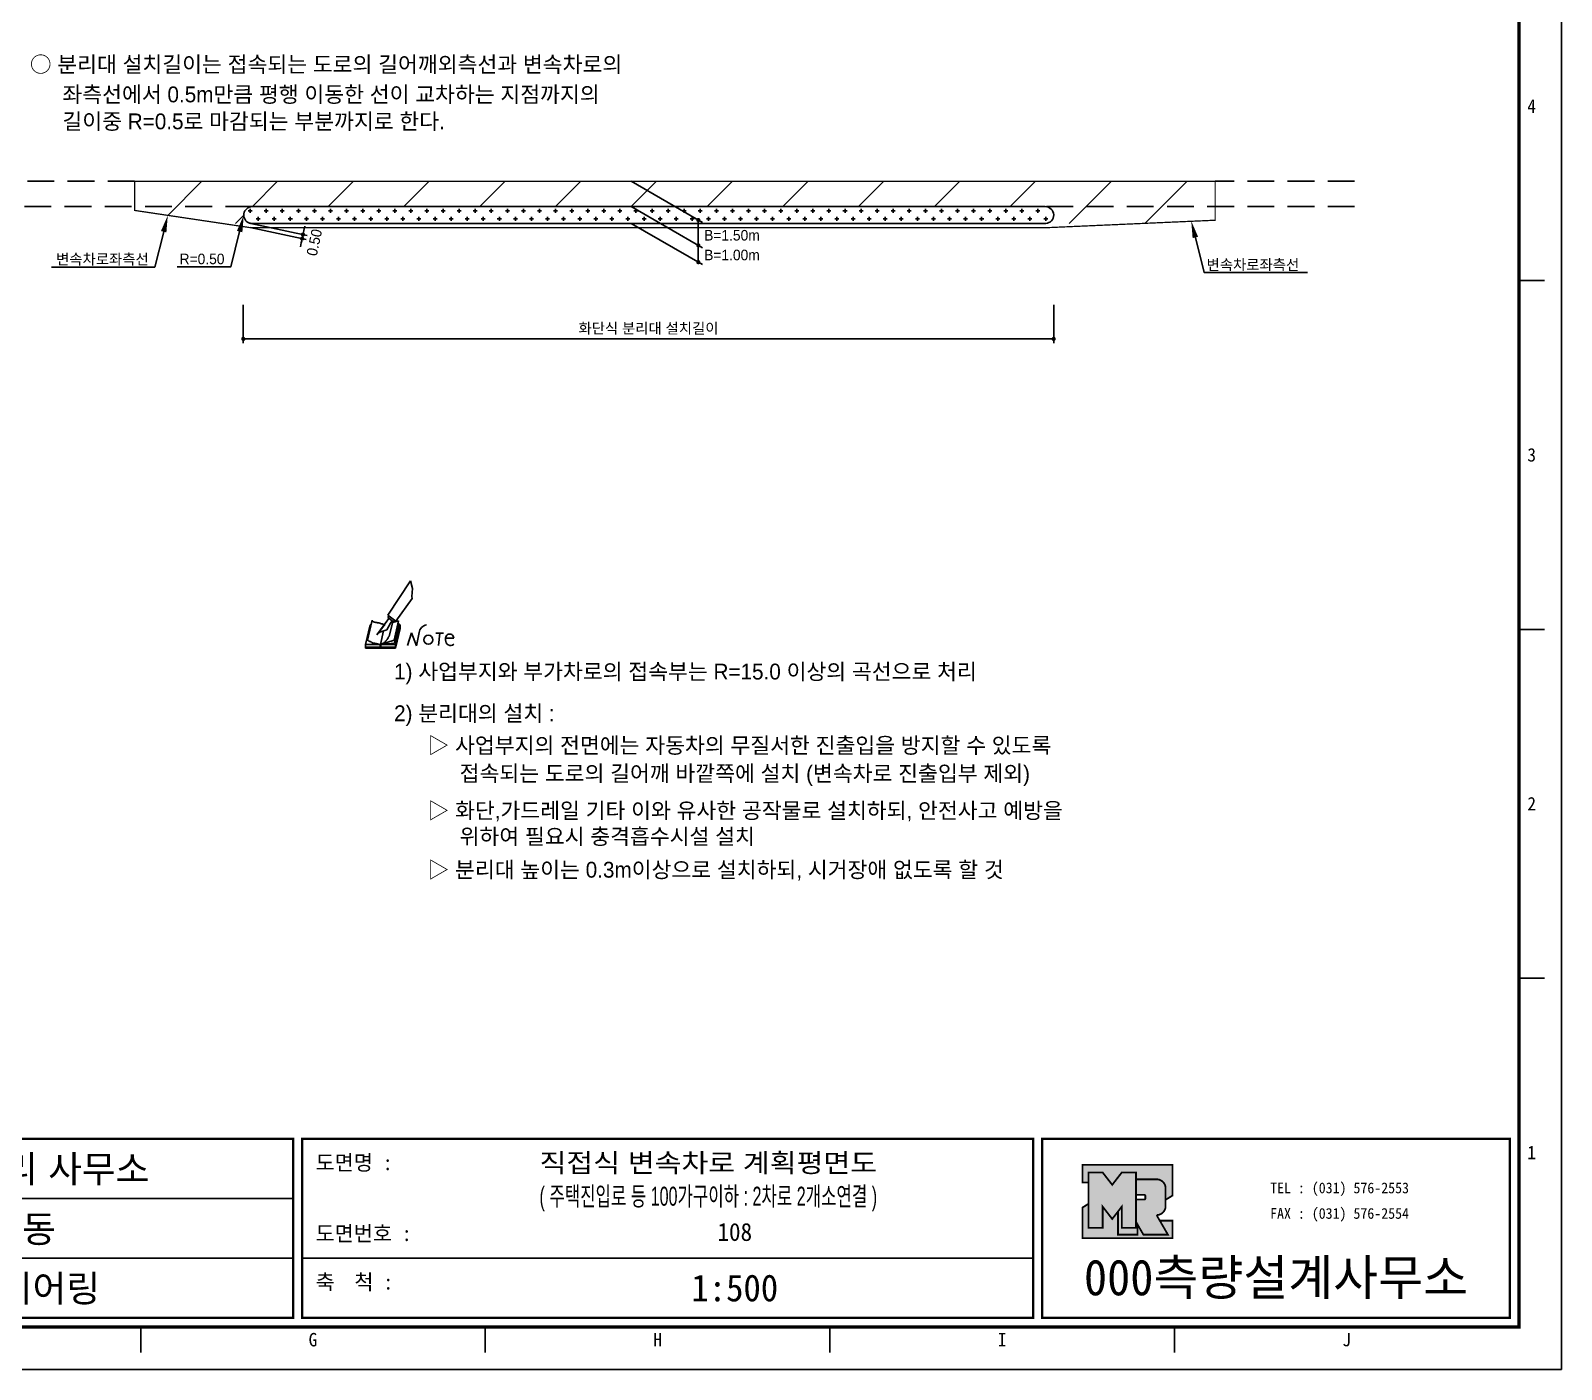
# Model space of a CAD drawing. Header units: millimetres. Extents: x 491 to 914, y -3 to 296.
# Drawn here: x 732.5 to 913.9, y -3.4 to 155.2 of the extents above; entities that cross this region are included whole.
import ezdxf
from ezdxf.enums import TextEntityAlignment as Align

# ---------------------------------------------------------------- set-up
doc = ezdxf.new("R2010")
doc.units = ezdxf.units.MM
doc.linetypes.add('HIDDEN', pattern=[9.524999999999999, 6.35, -3.175])
for name, color, linetype in [('CM-LANE-0030', 30, 'Continuous'), ('CZ-DIMT-0002', 7, 'Continuous'), ('CZ-LIN2-0003', 3, 'Continuous'), ('CZ-LINE-0001', 7, 'Continuous'), ('CZ-TEXT-BOX0', 7, 'Continuous'), ('TITLE', 7, 'Continuous')]:
    doc.layers.add(name, color=color, linetype=linetype)
doc.styles.add('견고딕', font='arial.ttf')
doc.styles.add('돋움', font='')
doc.styles.add('돋음체', font='')
doc.styles.get('돋움').set_extended_font_data('Dotum')
doc.styles.get('돋음체').set_extended_font_data('DotumChe')

# ---------------------------------------------------------------- blocks, each defined once
blk = doc.blocks.new('note')
for p, q in [((0.8540712179382552, 3.503424734880113), (3.528635199419469, 7.573311404074957)), ((3.528635199419469, 7.573311404074957), (3.797504902778982, 6.644025600792517)), ((1.799694474420065, 2.794881774156693), (3.743495147204797, 5.456975012591229)), ((3.797504902778982, 6.644025600792517), (3.685582485732922, 5.718106105298091)), ((3.685582485732922, 5.718106105298091), (3.743495147204797, 5.456975012591229)), ((-1.240705730060441, 2.363249009639063), (-1.772436757229244, 0)), ((-1.008524412555531, 2.902206965659971), (-1.532007941578314, 0.5208473588676696)), ((-1.12700110629298, 2.363249009639063), (-1.240705730060441, 2.363249009639063)), ((-1.001636471384202, 2.902206965659971), (-1.008524412555531, 2.902206965659971)), ((-0.9809726478700895, 2.846591348516185), (-1.001636471384202, 2.902206965659971)), ((-0.9465329420134054, 2.796031696567297), (-0.9809726478700895, 2.846591348516185)), ((-0.8983173538138516, 2.750528009813337), (-0.9465329420134054, 2.796031696567297)), ((-0.850101765614383, 2.715136253449074), (-0.8983173538138516, 2.750528009813337)), ((-0.7881102950722578, 2.68985642747468), (-0.850101765614383, 2.715136253449074)), ((-0.7398947068727892, 2.679744497084855), (-0.7881102950722578, 2.68985642747468)), ((-0.6916791186733633, 2.654464671110432), (-0.7398947068727892, 2.679744497084855)), ((-0.6365755893024385, 2.654464671110432), (-0.6916791186733633, 2.654464671110432)), ((-0.5883600011030126, 2.634240810330894), (-0.6365755893024385, 2.654464671110432)), ((-0.540144412903544, 2.619072914746184), (-0.5883600011030126, 2.634240810330894)), ((-0.4781529423614188, 2.608960984356472), (-0.540144412903544, 2.619072914746184)), ((-0.4299373541619502, 2.608960984356472), (-0.4781529423614188, 2.608960984356472)), ((0.7480595664849687, 2.770769055598038), (-0.4564634667447933, 1.163209519578928)), ((0.3724425733617096, 2.240712945828008), (-0.4564634667447933, 1.163209519578928)), ((-0.3817217659625243, 2.588737123576934), (-0.4299373541619502, 2.608960984356472)), ((-0.3266182365915995, 2.588737123576934), (-0.3817217659625243, 2.588737123576934)), ((-0.2715147072208026, 2.583681158381992), (-0.3266182365915995, 2.588737123576934)), ((-0.2232991190213767, 2.573569227992223), (-0.2715147072208026, 2.583681158381992)), ((-0.1681955896505798, 2.563457297602454), (-0.2232991190213767, 2.573569227992223)), ((-0.1199800014511112, 2.548289402017801), (-0.1681955896505798, 2.563457297602454)), ((-0.07176441325164262, 2.528065541238206), (-0.1199800014511112, 2.548289402017801)), ((-0.009772942709432186, 2.512897645653581), (-0.07176441325164262, 2.528065541238206)), ((0.0384426454900364, 2.502785715263812), (-0.009772942709432186, 2.512897645653581)), ((0.08665823368946235, 2.482561854484246), (0.0384426454900364, 2.502785715263812)), ((0.1417617630602592, 2.477505889289333), (0.08665823368946235, 2.482561854484246)), ((0.196865292431184, 2.467393958899549), (0.1417617630602592, 2.477505889289333)), ((0.2593285084976173, 2.429962016878946), (0.178269300279041, 2.463962019847543)), ((0.3403877167161511, 2.404462014652509), (0.2593285084976173, 2.429962016878946)), ((0.4458682315079585, 2.368726932476605), (0.3403877167161511, 2.404462014652509)), ((0.7248911222195034, 1.754561295699062), (1.161736017113924, 2.53463303413281)), ((0.9960496027381112, 3.101737195366667), (0.7480595664849687, 2.770769055598038)), ((0.8540712179382552, 3.503424734880113), (1.799694474420065, 2.794881774156693)), ((0.9959147064104883, 3.397143290771552), (0.8542061142658781, 3.208018639475213)), ((0.8542061142658781, 3.208018639475213), (1.516142393803136, 2.712038566968872)), ((1.473125713571989, 2.744270394774063), (1.009642350650694, 0.9708282612127306)), ((1.161736017113924, 2.53463303413281), (1.374298905330903, 2.818320011077361)), ((2.126924108675169, 2.83589881156685), (1.444205448182686, 2.633611801050534)), ((1.516142393803136, 2.712038566968872), (1.657850985947832, 2.901163218265182)), ((1.595193081506366, 0.5317310271687887), (2.126924108675169, 2.83589881156685)), ((1.65427430674734, 0.1772436757229201), (2.186005333916142, 2.481411460120981)), ((1.772436757229329, 0), (2.304167784398132, 2.363249009639063)), ((1.772436757229329, -0.2954061262048953), (2.304167784398132, 2.067842883434182)), ((1.772436757229329, -0.376301569323104), (2.304167784398132, 1.986947440315959)), ((1.772436757229329, -0.4369731516617605), (2.304167784398132, 1.926275857977302)), ((2.186005333916142, 2.481411460120981), (2.042758117410045, 2.471179516084831)), ((2.304167784398132, 2.363249009639063), (2.158737076112629, 2.363249009639063)), ((2.304167784398132, 2.363249009639063), (2.304167784398132, 2.067842883434182)), ((-1.772436757229244, 0), (1.772436757229329, 0)), ((-1.772436757229244, 0), (-1.772436757229244, -0.2954061262048953)), ((-1.532007941578314, 0.5208473588676696), (-1.545783823921099, 0.541071219647236)), ((-1.476904412207517, 0.4753436721137092), (-1.532007941578314, 0.5208473588676696)), ((-1.428688824008049, 0.4399519157494893), (-1.476904412207517, 0.4753436721137092)), ((-1.380473235808623, 0.41467208977501), (-1.428688824008049, 0.4399519157494893)), ((-1.332257647609154, 0.399504194190385), (-1.380473235808623, 0.41467208977501)), ((-1.270266177066901, 0.3691684030210496), (-1.332257647609154, 0.399504194190385)), ((-1.222050588867475, 0.3540005074363677), (-1.270266177066901, 0.3691684030210496)), ((-1.166947059496678, 0.3337766466568581), (-1.222050588867475, 0.3540005074363677)), ((-1.11873147129721, 0.3186087510721762), (-1.166947059496678, 0.3337766466568581)), ((-1.022300294898187, 0.2478252383437365), (-1.11873147129721, 0.3186087510721762)), ((-0.9740847066987612, 0.2225454123692856), (-1.022300294898187, 0.2478252383437365)), ((-0.9258691184992927, 0.2124334819794882), (-0.9740847066987612, 0.2225454123692856)), ((-0.8776535302998241, 0.1922096211999929), (-0.9258691184992927, 0.2124334819794882)), ((-0.8018861774149144, 0.1770417256152967), (-0.8776535302998241, 0.1922096211999929)), ((-0.7536705892154885, 0.1669297952255278), (-0.8018861774149144, 0.1770417256152967)), ((-0.6985670598446916, 0.1568178648357588), (-0.7536705892154885, 0.1669297952255278)), ((-0.6434635304738947, 0.1517618996408316), (-0.6985670598446916, 0.1568178648357588)), ((-0.5814720599316416, 0.1416499692510627), (-0.6434635304738947, 0.1517618996408316)), ((-0.5332564717322157, 0.1315380388612937), (-0.5814720599316416, 0.1416499692510627)), ((-0.4781529423614188, 0.1163701432766544), (-0.5332564717322157, 0.1315380388612937)), ((-0.4299373541619502, 0.1062582128868712), (-0.4781529423614188, 0.1163701432766544)), ((-0.4564634667447933, 1.163209519578928), (-0.07848395680720444, 1.470604526099336)), ((-0.3817217659625243, 0.08097838691246295), (-0.4299373541619502, 0.1062582128868712)), ((-0.2852905895635871, 0.06075452613286814), (-0.3817217659625243, 0.08097838691246295)), ((-0.230187060192705, 0.05064259574307073), (-0.2852905895635871, 0.06075452613286814)), ((-0.1613076484792515, 0.03547470015844567), (-0.230187060192705, 0.05064259574307073)), ((-0.1062041191083267, 0.02536276976867669), (-0.1613076484792515, 0.03547470015844567)), ((-0.04421264856620155, 0.01525083937887928), (-0.1062041191083267, 0.02536276976867669)), ((-0.07848395680720444, 1.470604526099336), (0.7248911222195034, 1.754561295699062)), ((-0.04821558819946858, -0.2954061262048953), (-0.04821558819946858, 0)), ((0.0040029396332244, 8.294379421158737e-05), (-0.04421264856620155, 0.01525083937887928)), ((0.3662549121348775, 1.627799609488335), (0, 0)), ((0, 0), (1.595193081506366, 0.5317310271687887)), ((0, 0), (1.65427430674734, 0.1772436757229201)), ((0, -0.2954061262048953), (0, 0)), ((0.0040029396332244, 0.01019487418398057), (0.05910646900402128, 0.03547470015844567)), ((0.04533058666136469, -0.2954061262048953), (0.04533058666136469, 0)), ((0.05910646900402128, 0.03547470015844567), (0.1142099983749461, 0.07086645652263712)), ((0.1142099983749461, 0.07086645652263712), (0.162425586574372, 0.08603435210733323)), ((0.162425586574372, 0.08603435210733323), (0.2106411747738406, 0.1163701432766544)), ((0.2106411747738406, 0.1163701432766544), (0.2657447041446375, 0.1416499692510627)), ((0.2657447041446375, 0.1416499692510627), (0.3552879393722037, 0.1871536560050941)), ((0.3552879393722037, 0.1871536560050941), (0.4103914687430006, 0.2225454123692856)), ((0.4103914687430006, 0.2225454123692856), (0.4586070569425544, 0.2731050643181447)), ((0.4586070569425544, 0.2731050643181447), (0.506822645142023, 0.2983848902926098)), ((0.506822645142023, 0.2983848902926098), (0.5550382333414916, 0.3438885770466271)), ((0.5550382333414916, 0.3438885770466271), (0.6032538215409176, 0.399504194190385)), ((0.6032538215409176, 0.399504194190385), (0.6445814685690578, 0.4500638461392583)), ((0.6445814685690578, 0.4500638461392583), (0.672133233254371, 0.505679463283002)), ((0.672133233254371, 0.505679463283002), (0.7410126449679524, 0.5815189412063404)), ((0.7410126449679524, 0.5815189412063404), (0.7892282331675062, 0.6270226279603577)), ((0.7892282331675062, 0.6270226279603577), (0.8305558801955186, 0.6826382451040871)), ((0.8305558801955186, 0.6826382451040871), (0.8649955860523306, 0.7331978970529747)), ((0.8649955860523306, 0.7331978970529747), (0.8856594095664434, 0.7888135141967751)), ((0.8856594095664434, 0.8393731661456485), (0.9200991154232128, 0.8949887832893779)), ((0.8856594095664434, 0.7888135141967751), (0.8856594095664434, 0.8393731661456485)), ((0.9200991154232128, 0.8949887832893779), (0.9614267624512252, 0.9455484352382797)), ((0.9614267624512252, 0.9455484352382797), (1.009642350650694, 0.9708282612127306)), ((1.772436757229329, 0), (1.772436757229329, -0.2954061262048953)), ((3.206336615263851, -0.0837227446257316), (3.675284599594178, 1.395964759461307)), ((3.675284599594178, 1.395964759461307), (4.259479379726713, -0.1434839938052761)), ((4.259479379726713, -0.1434839938052761), (4.555660850094895, 1.439046347705656)), ((6.55118035122976, 1.344266853567987), (7.458946085079475, 1.344266853567987)), ((7.00506321815466, 1.344266853567987), (6.871452405962174, -0.105512678232472)), ((7.705570066822403, 0.7669325925880912), (7.705570066822403, 0.5486525454831082)), ((7.705570066822403, 0.7669325925880912), (8.67202755070538, 0.7669325925880912)), ((-1.7730858825757, -0.4268612212719773), (-1.7730858825757, -0.2954061262048953)), ((-1.7730858825757, -0.3661896389333066), (1.772436757229329, -0.3661896389333066)), ((-1.7730858825757, -0.4268612212719773), (1.76975911517701, -0.4268612212719773)), ((-1.772436757229244, -0.2954061262048953), (1.772436757229329, -0.2954061262048953))]:
    blk.add_line(p, q)
for centre, major_axis, ratio, start_param, end_param in [((0.3976256429741483, 2.307559682222703), (0.0702343202317301, 0.07023432023173008), 0.9999999999999991, 3.283946355230989, 6.425539008820782), ((5.676003210589926, 1.226398964126091), (-0.8063454329450834, 0.8063454329450837), 0.9999999999999912, -0.5911736814140489, 0.5978237385563734), ((5.658443672265292, 0.583664661099462), (-0.3783544648012406, 0.3783544648012406), 0.9999999999999993, 3.926990816987241, 10.21017612416683), ((8.299731388447668, 0.494678095838097), (0.4218654509022612, 0.4218654509022611), 0.999999999999994, 2.265601733853453, 4.634910996676194), ((8.188798808763934, 0.7669325925881054), (-0.3416943202911168, 0.3416943202911168), 0.9999999999998093, 3.926990816987337, 7.06858347057713)]:
    blk.add_ellipse(centre, major_axis=major_axis, ratio=ratio, start_param=start_param, end_param=end_param)
blk = doc.blocks.new('_Dot')
at = {"color": 0, "linetype": 'ByBlock', "lineweight": -2}
blk.add_line((-0.5, 0), (-1, 0), dxfattribs=at)
at = {"color": 0, "linetype": 'ByBlock', "const_width": 0.5}
blk.add_lwpolyline([(-0.25, 0, 1), (0.25, 0, 1)], format="xyb", close=True, dxfattribs=at)

msp = doc.modelspace()

# ---------------------------------------------------------------- hatches: boundary and pattern name
at = {"layer": 'CZ-LIN2-0003'}
h = msp.add_hatch(dxfattribs=at)
h.set_pattern_fill('CROSS', color=256, scale=0.15, style=0)
h.set_pattern_definition([(0, (425.8626488705804, -324.2750154173791), (0.9524999999999999, 0.9524999999999999), [0.47625, -1.42875]), (90, (426.1007738705807, -324.5131404173791), (-0.9524999999999999, 0.9524999999999999), [0.47625, -1.42875])])
h.paths.add_polyline_path([(758.7686975690885, 134.3704034473591, 0.8572807913846965), (758.4667170073267, 132.417089364636, -0.001024042780054842), (758.6130567045652, 132.3704034473591), (852.7354364802777, 132.3704034473591, 1), (852.7354364802777, 134.3704034473591)])
at = {"layer": 'TITLE', "ltscale": 150}
h = msp.add_hatch(color=8, dxfattribs=at)
edge = h.paths.add_edge_path()
edge.add_line((867.8091726624698, 20.81750441678189), (857.1429846415399, 20.81750441678189))
edge.add_line((857.1429846415399, 20.81750441678189), (857.1429846415399, 18.73752767263278))
edge.add_line((857.1429846415399, 18.73752767263278), (857.8491955310665, 18.73752767263278))
edge.add_line((857.8491955310665, 18.73752767263278), (857.8491955310665, 19.91081307431033))
edge.add_line((857.8491955310665, 19.91081307431033), (859.54193639343, 19.91081307431033))
edge.add_line((859.5419363934302, 19.91081307431033), (860.6701453907981, 18.45818737895053))
edge.add_line((860.6701453907981, 18.45818737895053), (861.7983543881658, 19.91081307431033))
edge.add_line((861.7983543881655, 19.91081307431033), (863.4910952505293, 19.91081307431033))
edge.add_line((863.4910952505293, 19.91081307431033), (863.4910952505293, 19.11358190434601))
edge.add_line((863.4910952505293, 19.11358190434601), (865.9283956873264, 19.11358190434601))
edge.add_arc((865.9283956873264, 18.04538330697131), 1.06819859737471, -5.115907697472721e-13, 90, ccw=False)
edge.add_line((866.9965942847011, 18.04538330697131), (866.9965942847011, 16.67816034042369))
edge.add_line((866.9965942847011, 16.67816034042368), (867.8091726624698, 17.18549263050358))
edge.add_line((867.8091726624698, 17.18549263050358), (867.8091726624698, 20.81750441678189))
h.paths.add_polyline_path([(861.3546945652383, 15.29325572835262), (860.6701453907981, 14.41186431696565), (859.5419363934302, 15.86449001232549), (859.5419363934302, 13.35246137658702), (857.8491955310665, 13.35246137658702), (857.8491955310665, 16.20098224409121), (857.1429846415399, 15.76006036176563), (857.1429846415399, 12.1280485754874), (867.8091726624698, 12.12804857548739), (867.8091726624698, 14.20802531963651), (866.3120717297552, 14.20802531963651), (867.2675489211092, 12.55523020662271), (864.3638505534636, 12.55523020662271), (863.6642838159605, 13.76534855945623), (863.6642838159605, 12.55523020662271), (861.3546945652383, 12.55523020662271)])
msp.add_hatch(color=5, dxfattribs=at).paths.add_polyline_path([(863.4910952505293, 19.91081307431033), (861.7983543881655, 19.91081307431033), (860.6701453907981, 18.45818737895054), (859.5419363934302, 19.91081307431033), (857.8491955310665, 19.91081307431033), (857.8491955310665, 13.35246137658702), (859.5419363934302, 13.35246137658702), (859.5419363934302, 15.86449001232545), (860.6701453907981, 14.41186431696565), (861.7983543881655, 15.86449001232535), (861.7983543881655, 13.35246137658702), (863.4910952505293, 13.35246137658702)])
h = msp.add_hatch(color=161, dxfattribs=at)
edge = h.paths.add_edge_path()
edge.add_arc((865.9283956873264, 18.04538330697131), 1.068198597374703, 359.9999999999996, 450)
edge.add_line((865.9283956873264, 19.11358190434601), (863.4910952505293, 19.11358190434601))
edge.add_line((863.4910952505293, 19.11358190434601), (863.491095250529, 17.26056755993739))
edge.add_line((863.4910952505293, 17.26056755993739), (864.4856132154068, 17.26056755993739))
edge.add_arc((864.4856132154068, 17.14764681386297), 0.1129207460744279, 6.861000656499527e-11, 90.00000000005758, ccw=False)
edge.add_line((864.5985339614813, 17.14764681386309), (864.5985339614813, 16.83764751185722))
edge.add_arc((864.4856132154068, 16.83764751185734), 0.112920746074451, 269.99999999994236, 359.9999999999306, ccw=False)
edge.add_line((864.4856132154068, 16.72472676578292), (863.4910952505293, 16.72472676578292))
edge.add_line((863.4910952505293, 16.72472676578292), (863.4910952505293, 13.35246137658702))
edge.add_line((863.4910952505293, 13.35246137658702), (861.7983543881658, 13.35246137658702))
edge.add_line((861.7983543881655, 13.35246137658702), (861.7983543881655, 15.86449001232532))
edge.add_line((861.7983543881655, 15.86449001232532), (861.3546945652381, 15.29325572835262))
edge.add_line((861.3546945652383, 15.29325572835262), (861.3546945652383, 12.5552302066227))
edge.add_line((861.3546945652383, 12.55523020662271), (863.6642838159605, 12.55523020662271))
edge.add_line((863.6642838159605, 12.55523020662271), (863.6642838159605, 13.76534855945637))
edge.add_line((863.6642838159605, 13.76534855945636), (864.3638505534636, 12.5552302066227))
edge.add_line((864.3638505534636, 12.55523020662271), (867.2675489211092, 12.55523020662271))
edge.add_line((867.2675489211092, 12.55523020662271), (865.9283956873264, 14.8717124213743))
edge.add_arc((865.9283956873264, 15.939911018749), 1.06819859737471, 270, 360.0000000000004)
edge.add_line((866.9965942847011, 15.93991101874902), (866.9965942847011, 18.04538330697131))

# ---------------------------------------------------------------- linework, layer by layer
at = {"color": 0, "linetype": 'ByBlock', "lineweight": -2}
for p, q in [((811.6257574455371, 132.5362453123069), (811.6257574455371, 132.2862453123069)), ((764.8365150322045, 131.3033257426824), (764.8884863564513, 131.5478640453183)), ((764.6309005483745, 130.3358572857624), (764.5789292241277, 130.0913189831265)), ((811.6257574455371, 129.5362453123068), (811.6257574455371, 129.2862453123068)), ((811.6257574455371, 128.0362453123068), (811.6257574455371, 128.2862453123068))]:
    msp.add_line(p, q, dxfattribs=at)
at = {"color": 0, "linetype": 'ByBlock'}
for points, const_width in [([(811.6257574455371, 132.6612453123069, 1), (811.6257574455371, 132.9112453123069, 1)], 0.25), ([(764.6568862104979, 130.4581264370803, 1), (764.7088575347447, 130.7026647397162, 1)], 0.2499999999999972), ([(764.8105293700811, 131.1810565913645, 1), (764.7585580458343, 130.9365182887286, 1)], 0.2499999999999972), ([(811.6257574455371, 129.6612453123068, 1), (811.6257574455371, 129.9112453123068, 1)], 0.25), ([(811.6257574455371, 127.9112453123068, 1), (811.6257574455371, 127.6612453123068, 1)], 0.25)]:
    msp.add_lwpolyline(points, format="xyb", close=True, dxfattribs=dict(at, const_width=const_width))
at = {"layer": 'CM-LANE-0030', "color": 30}
for p, q in [((748.7663839001043, 133.3325614281815), (752.8042259192816, 137.3704034473592)), ((758.7844820403507, 134.3704034473591), (761.7844820403507, 137.3704034473593)), ((767.7647381614197, 134.3704034473591), (770.7647381614202, 137.3704034473593)), ((776.7449942824892, 134.3704034473591), (779.7449942824892, 137.3704034473592)), ((785.7252504035582, 134.3704034473592), (788.7252504035582, 137.3704034473592)), ((794.7055065246273, 134.370403447359), (797.7055065246273, 137.3704034473591)), ((803.6857626456967, 134.3704034473591), (806.6857626456967, 137.3704034473592)), ((812.6660187667658, 134.3704034473591), (815.6660187667658, 137.3704034473592)), ((821.6462748878348, 134.3704034473591), (824.6462748878348, 137.3704034473591)), ((830.6265310089038, 134.3704034473591), (833.6265310089038, 137.3704034473591)), ((839.6067871299729, 134.3704034473591), (842.6067871299729, 137.3704034473591)), ((848.5870432510424, 134.3704034473591), (851.5870432510424, 137.3704034473591)), ((855.5672993721114, 132.3704034473592), (860.5672993721114, 137.3704034473591)), ((864.5475554931809, 132.3704034473591), (869.5475554931804, 137.3704034473591)), ((756.7844820403507, 132.3704034473592), (757.7688202228737, 133.3547416298819))]:
    msp.add_line(p, q, dxfattribs=at)
at = {"layer": 'CM-LANE-0030', "color": 30, "const_width": 0.15}
msp.add_lwpolyline([(872.868698256475, 137.3704034473592), (872.868698256475, 132.759457477091), (852.7700104869791, 131.8704034473591), (758.6130567045652, 131.8704034473591, -0.06063022889157516), (758.6130567045652, 131.8704034473591), (744.834270360102, 133.9223784591819), (744.834270360102, 137.3704034473592)], format="xyb", close=True, dxfattribs=at)
at = {"layer": 'CZ-LIN2-0003'}
msp.add_lwpolyline([(852.7354364802777, 134.3704034473591), (758.7686975690885, 134.3704034473591, 0.8572807913846962), (758.4667170073267, 132.417089364636, -0.001024042780054842), (758.6130567045652, 132.3704034473591), (852.7700104869791, 132.3704034473591), (852.8045019354649, 132.3727913168698, 0.9660234957630222)], format="xyb", close=True, dxfattribs=at)
at = {"layer": 'CZ-LINE-0001', "linetype": 'HIDDEN', "ltscale": 0.5}
for p, q in [((744.834270360102, 137.3704034473592), (728.31006638697, 137.3704034473592)), ((889.392902229607, 137.3704034473592), (872.868698256475, 137.3704034473592)), ((758.7686975690885, 134.3704034473591), (728.31006638697, 134.370403447359)), ((889.392902229607, 134.3704034473591), (852.7354364802777, 134.3704034473591))]:
    msp.add_line(p, q, dxfattribs=at)
at = {"layer": 'CZ-LINE-0001'}
for p, q in [((803.6857626456963, 137.3704034473592), (812.1257574455371, 132.4975701777121)), ((803.6857626456963, 134.3704034473591), (812.1257574455371, 129.497570177712)), ((811.6257574455371, 132.7862453123069), (811.6257574455371, 127.7862453123068)), ((758.5113848692288, 131.8920115957108), (765.171948477893, 130.4764529399046)), ((758.6130567045652, 132.3704034473591), (765.2736203132295, 130.9548447915529)), ((764.8884863564513, 131.5478640453183), (764.9924290049448, 132.03694065059)), ((803.6857626456967, 132.3704034473591), (812.1257574455371, 127.4975701777119)), ((764.5789292241277, 130.0913189831265), (764.4749865756337, 129.6022423778547)), ((757.7121732906126, 122.7310198712845), (757.7121732906126, 118.1945494518465)), ((853.7348393346083, 122.7310198712845), (853.7348393346083, 118.1945494518465)), ((758.2121732906126, 118.6945494518465), (853.2348393346083, 118.6945494518465))]:
    msp.add_line(p, q, dxfattribs=at)
for points in [[(748.2786440148762, 131.3929455372492), (747.2273884238457, 127.2123728353854), (734.9985595913913, 127.2123728353854)], [(757.2810803376457, 131.4151257389495), (756.2298247466151, 127.2345530370857), (749.8874678689417, 127.2345530370857)]]:
    msp.add_lwpolyline(points, dxfattribs=at)
at = {"layer": 'CZ-LINE-0001', "extrusion": (0, 0, -1)}
msp.add_lwpolyline([(-870.5210180061539, 130.7270614204974), (-871.5722735971844, 126.5464887186336), (-883.8011024296388, 126.5464887186336)], dxfattribs=at)
at = {"layer": 'CZ-LINE-0001'}
for points in [[(747.9553746997208, 131.4742355181205), (748.7663839001043, 133.3325614281817), (748.6019133300317, 131.3116555563778)], [(756.9578110224902, 131.4964157198208), (757.7688202228737, 133.3547416298819), (757.6043496528011, 131.3338357580781)]]:
    msp.add_solid(points, dxfattribs=at)
at = {"layer": 'CZ-LINE-0001', "extrusion": (0, 0, -1)}
msp.add_solid([(-870.8442873213094, 130.8083514013687), (-870.0332781209258, 132.6666773114298), (-870.1977486909984, 130.645771439626)], dxfattribs=at)
at = {"layer": 'TITLE', "color": 7, "linetype": 'Continuous'}
for p, q in [((911.8821103952055, 125.6072371751684), (908.8581103952056, 125.6072371751683)), ((911.8821103952055, 84.27838105150599), (908.8581103952056, 84.27838105150599)), ((911.8821103952055, 42.9495249278437), (908.8581103952056, 42.9495249278437)), ((745.5597132489512, -1.402731909254992), (745.5597132489512, 1.620668804181395)), ((786.3843125355147, -1.402731909254992), (786.3843125355147, 1.620668804181395)), ((827.2089118220783, -1.402731909254992), (827.2089118220783, 1.620668804181395)), ((868.033511108642, -1.402731909254992), (868.033511108642, 1.620668804181395))]:
    msp.add_line(p, q, dxfattribs=at)
at = {"layer": 'TITLE', "ltscale": 150}
for p, q in [((677.0151139623878, 16.82908985681295), (763.6250332314281, 16.82908985681295)), ((677.0151139623878, 9.755405646286636), (763.6250332314283, 9.755405646286636)), ((764.6860858630072, 9.755405646286636), (851.2960051320479, 9.755405646286636))]:
    msp.add_line(p, q, dxfattribs=at)
at = {"layer": 'TITLE'}
msp.add_line((908.9694540328019, 1.620720278269435), (500.1089800152115, 1.620720278269435), dxfattribs=at)
msp.add_lwpolyline([(490.5321175295693, -3.413338330182466), (913.8921175295695, -3.413338330182466), (913.8921175295695, 295.9626616698175), (490.5321175295693, 295.9626616698175)], close=True, dxfattribs=at)
at = {"layer": 'TITLE', "linetype": 'Continuous', "const_width": 0.4032}
msp.add_lwpolyline([(500.6121175295693, 1.620668804181395), (500.6121175295693, 290.9226616698176), (908.8581103952056, 290.9226616698176), (908.8581103952056, 1.620668804181395)], close=True, dxfattribs=at)
at = {"layer": 'TITLE', "ltscale": 150}
for points, const_width in [([(763.6250332314283, 2.681721435760313), (677.0151139623878, 2.681721435760313), (677.0151139623878, 23.90277406733927), (763.6250332314281, 23.90277406733927)], 0.2652631578947369), ([(764.6860858630072, 23.90277406733927), (851.2960051320479, 23.90277406733927), (851.2960051320479, 2.681721435760313), (764.6860858630072, 2.681721435760313)], 0.2652631578947369), ([(907.797057763627, 23.90277406733927), (907.7970577636265, 2.681721435760341), (852.3570577636269, 2.681721435760313), (852.3570577636269, 23.90277406733927), (907.797057763627, 23.90277406733927)], 0.2652631578947369), ([(863.4910952505293, 19.91081307431033), (861.7983543881655, 19.91081307431033), (860.6701453907981, 18.45818737895054), (859.5419363934302, 19.91081307431033), (857.8491955310665, 19.91081307431033), (857.8491955310665, 13.35246137658702), (859.5419363934302, 13.35246137658702), (859.5419363934302, 15.86449001232545), (860.6701453907981, 14.41186431696565), (861.7983543881655, 15.86449001232535), (861.7983543881655, 13.35246137658702), (863.4910952505293, 13.35246137658702)], 0.2122105263157895), ([(861.3546945652383, 15.29325572835262), (860.6701453907981, 14.41186431696565), (859.5419363934302, 15.86449001232549), (859.5419363934302, 13.35246137658702), (857.8491955310665, 13.35246137658702), (857.8491955310665, 16.20098224409121), (857.1429846415399, 15.76006036176563), (857.1429846415399, 12.1280485754874), (867.8091726624698, 12.12804857548739), (867.8091726624698, 14.20802531963651), (866.3120717297552, 14.20802531963651), (867.2675489211092, 12.55523020662271), (864.3638505534636, 12.55523020662271), (863.6642838159605, 13.76534855945623), (863.6642838159605, 12.55523020662271), (861.3546945652383, 12.55523020662271)], 0.2122105263157895)]:
    msp.add_lwpolyline(points, close=True, dxfattribs=dict(at, const_width=const_width))
at = {"layer": 'TITLE', "ltscale": 150, "const_width": 0.2122105263157895}
for points in [[(867.8091726624698, 20.81750441678189), (857.1429846415399, 20.81750441678189), (857.1429846415399, 18.73752767263278), (857.8491955310665, 18.73752767263278), (857.8491955310665, 19.91081307431033), (859.5419363934302, 19.91081307431033), (860.6701453907981, 18.45818737895053), (861.7983543881655, 19.91081307431033), (863.4910952505293, 19.91081307431033), (863.4910952505293, 19.11358190434601), (865.9283956873264, 19.11358190434601, -0.4142135623730951), (866.9965942847011, 18.04538330697131), (866.9965942847011, 16.67816034042368), (867.8091726624698, 17.18549263050358)], [(866.9965942847011, 18.04538330697131, 0.4142135623730951), (865.9283956873264, 19.11358190434601), (863.4910952505293, 19.11358190434601), (863.4910952505293, 17.26056755993739), (864.4856132154068, 17.26056755993739, -0.4142135623730951), (864.5985339614813, 17.14764681386309), (864.5985339614813, 16.83764751185722, -0.4142135623730951), (864.4856132154068, 16.72472676578292), (863.4910952505293, 16.72472676578292), (863.4910952505293, 13.35246137658702), (861.7983543881655, 13.35246137658702), (861.7983543881655, 15.86449001232532), (861.3546945652383, 15.29325572835262), (861.3546945652383, 12.55523020662271), (863.6642838159605, 12.55523020662271), (863.6642838159605, 13.76534855945636), (864.3638505534636, 12.55523020662271), (867.2675489211092, 12.55523020662271), (865.9283956873264, 14.8717124213743, 0.4142135623730951), (866.9965942847011, 15.93991101874902)]]:
    msp.add_lwpolyline(points, format="xyb", close=True, dxfattribs=at)

# ---------------------------------------------------------------- block references
at = {"layer": 'CZ-LINE-0001', "xscale": 0.5, "yscale": 0.5, "zscale": 0.5, "rotation": 180}
msp.add_blockref('_Dot', (757.7121732906126, 118.6945494518465), dxfattribs=at)
at = {"layer": 'CZ-LINE-0001', "xscale": 0.5, "yscale": 0.5, "zscale": 0.5}
msp.add_blockref('_Dot', (853.7348393346083, 118.6945494518465), dxfattribs=at)
at = {"layer": 'CZ-TEXT-BOX0'}
msp.add_blockref('note', (773.9780369831874, 82.46919557397271), dxfattribs=at)

# ---------------------------------------------------------------- texts
at = {"layer": 'CZ-DIMT-0002', "style": '돋움'}
for s, p in [('○ 분리대 설치길이는 접속되는 도로의 길어깨외측선과 변속차로의', (732.4314809320194, 151.2296227304001)), ('좌측선에서 0.5m만큼 평행 이동한 선이 교차하는 지점까지의', (736.2814592851064, 147.6701559719518)), ('길이중 R=0.5로 마감되는 부분까지로 한다.', (736.2814592851064, 144.4732306695319)), ('1) 사업부지와 부가차로의 접속부는 R=15.0 이상의 곡선으로 처리', (775.5802149559177, 79.27640147311789)), ('2) 분리대의 설치 :', (775.5802149559177, 74.33524979777306)), ('▷ 사업부지의 전면에는 자동차의 무질서한 진출입을 방지할 수 있도록', (779.5631457061181, 70.53476968764201)), ('접속되는 도로의 길어깨 바깥쪽에 설치 (변속차로 진출입부 제외)', (783.3457477774436, 67.20884161299412)), ('▷ 화단,가드레일 기타 이와 유사한 공작물로 설치하되, 안전사고 예방을', (779.5631457061181, 62.80821388880898)), ('위하여 필요시 충격흡수시설 설치', (783.3457477774436, 59.73928816990613)), ('▷ 분리대 높이는 0.3m이상으로 설치하되, 시거장애 없도록 할 것', (779.5631457061181, 55.79480852831878))]:
    msp.add_text(s, height=1.875, dxfattribs=at).set_placement(p, align=Align.MIDDLE_LEFT)
for s, p in [('B=1.50m', (812.3206170289318, 130.3554104592783)), ('변속차로좌측선', (735.530331477577, 127.5252625790545)), ('R=0.50', (750.1657917273828, 127.5474427807548)), ('B=1.00m', (812.3206170289318, 128.0150002228262)), ('변속차로좌측선', (871.8514449051554, 126.8593784623027))]:
    msp.add_text(s, height=1.25, dxfattribs=at).set_placement(p)
at = {"layer": 'CZ-DIMT-0002', "insert": (766.1341782799022, 130.1254693292988), "char_height": 1.25, "attachment_point": 5, "rotation": 78.00154603533964, "style": '돋움'}
msp.add_mtext('\\A1;0.50', dxfattribs=at)
at = {"layer": 'CZ-LINE-0001', "insert": (805.7235063126104, 119.8893632816337), "char_height": 1.25, "attachment_point": 5, "style": '돋움'}
msp.add_mtext('\\A1;화단식 분리대 설치길이', dxfattribs=at)
at = {"layer": 'TITLE', "color": 3, "linetype": 'Continuous', "style": '돋음체'}
for s, p in [('4', (910.3701103952053, 146.2772300408045)), ('3', (910.3701103952053, 104.9483739171421)), ('2', (910.3701103952053, 63.61951779347982)), ('1', (910.3701103952053, 22.29066166981751)), ('G', (765.9720128922328, 0.1089684474632016)), ('H', (806.7966121787963, 0.1089684474632016)), ('I', (847.6212114653599, 0.1089684474632016)), ('J', (888.4458107519235, 0.1089684474632016))]:
    msp.add_text(s, height=1.591578947368421, dxfattribs=at).set_placement(p, align=Align.MIDDLE)
at = {"layer": 'TITLE', "color": 7, "linetype": 'Continuous', "style": '견고딕'}
for s, p in [('00 국토 관리 사무소', (728.27796833375, 20.36593196207611)), ('홍 길 동', (728.27796833375, 13.29224775154978)), ('00엔지니어링', (728.27796833375, 6.218563541023475))]:
    msp.add_text(s, height=3.183157894736842, dxfattribs=at).set_placement(p, align=Align.MIDDLE)
at = {"layer": 'TITLE', "style": '돋음체'}
for s, p in [('도면명 :', (766.2776648103755, 20.18908985681296)), ('도면번호 :', (766.2776648103755, 11.79687195451215)), ('축  척 :', (766.2776648103755, 6.041721435760312))]:
    msp.add_text(s, height=1.803789473684211, dxfattribs=at).set_placement(p)
at = {"layer": 'TITLE', "style": '돋움'}
for s, width, p, p2 in [('직접식 변속차로 계획평면도', 1.010038715866653, (792.8129434927305, 19.93699418077577), (832.8129434927305, 19.93699418077577)), ('( 주택진입로 등 100가구이하 : 2차로 2개소연결 )', 0.5726746021339316, (792.8129434927305, 15.98407200085095), (832.8129434927305, 15.98407200085095))]:
    msp.add_text(s, height=2.25, dxfattribs=dict(at, width=width)).set_placement(p, p2, align=Align.FIT)
at = {"layer": 'TITLE', "color": 180, "style": '돋음체'}
for s, p in [('TEL : (031) 576-2553', (879.3800545385234, 17.45737973253293)), ('FAX : (031) 576-2554', (879.3800545385234, 14.43337973253293))]:
    msp.add_text(s, height=1.273263157894737, dxfattribs=at).set_placement(p)
at = {"layer": 'TITLE', "linetype": 'Continuous', "style": '돋음체'}
for s, height, p in [('108', 2.122105263157895, (815.9489402343697, 12.85648489459641)), ('1:500', 3.183157894736842, (815.9489402343697, 6.218563541023475))]:
    msp.add_text(s, height=height, dxfattribs=at).set_placement(p, align=Align.MIDDLE)
at = {"layer": 'TITLE', "color": 180, "style": '돋음체'}
msp.add_text('000측량설계사무소', height=4.24421052631579, dxfattribs=at).set_placement((880.0770577636267, 5.367926944280132), align=Align.CENTER)

doc.saveas('drawing.dxf')
